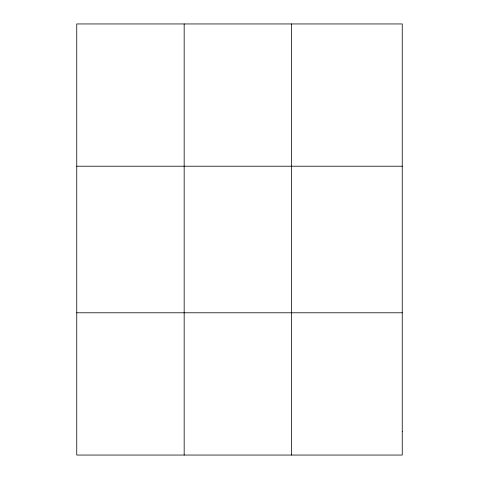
<?xml version="1.0" encoding="UTF-8"?>
<svg xmlns="http://www.w3.org/2000/svg" width="479" height="479" viewBox="0 0 479 479"><rect width="100%" height="100%" fill="white"/><g stroke="black" fill="none" stroke-linecap="round" stroke-linejoin="round"><path stroke-width="0.72" d="M184.17 455.05L184.17 23.95M291.579 455.05L291.579 23.95M76.754 166.213L402.246 166.213M76.754 312.787L402.246 312.787M402.246 431.339L402.246 455.05L76.754 455.05L76.754 23.95L402.246 23.95L402.246 431.339"/></g></svg>
